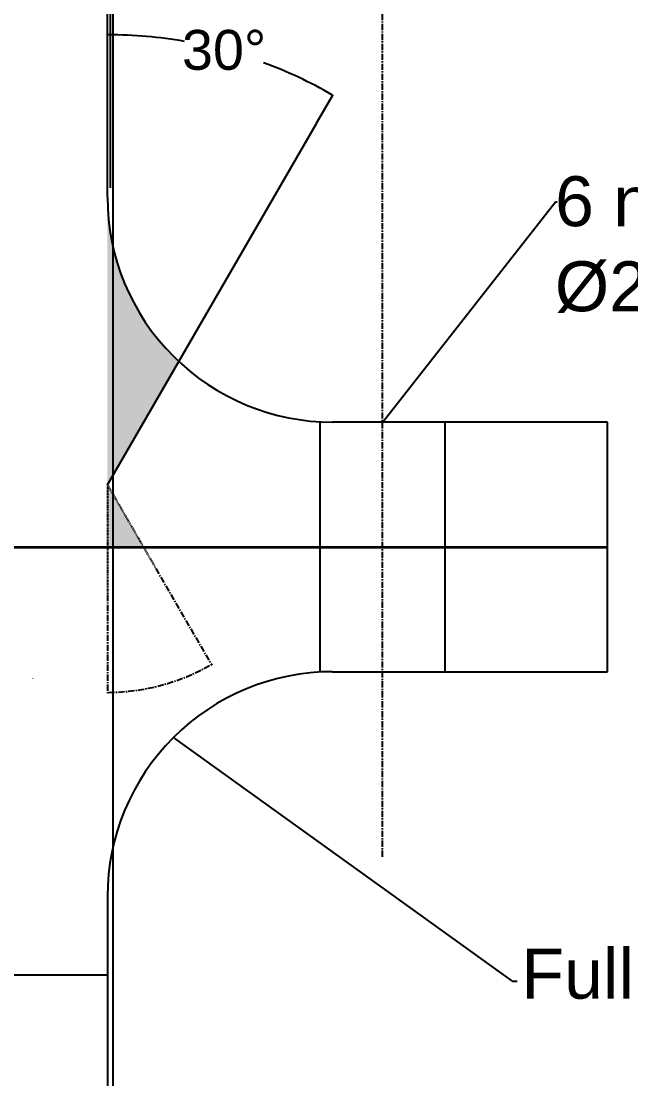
# Model space of a CAD drawing. Header units: millimetres. Extents: x 9612 to 23319, y 1863 to 14354.
# Drawn here: x 11714.1 to 11836.5, y 8379.1 to 8591.5 of the extents above; entities that cross this region are included whole.
import ezdxf

# ---------------------------------------------------------------- set-up
doc = ezdxf.new("R2010")
doc.units = ezdxf.units.MM
doc.header["$MEASUREMENT"] = 0
doc.linetypes.add('CENTER', pattern=[2, 1.25, -0.25, 0.25, -0.25])
doc.linetypes.add('HIDDEN2', pattern=[0.1875, 0.125, -0.0625])
doc.styles.get("Standard").update_dxf_attribs({"font": 'arial.ttf'})
doc.dimstyles.get("Standard").update_dxf_attribs({"dimtxt": 0.18, "dimasz": 0.18, "dimexe": 0.18, "dimexo": 0.0625, "dimgap": 0.09, "dimtad": 0, "dimtih": 1, "dimtoh": 1, "dimdec": 4, "dimzin": 0, "dimdsep": 46, "dimtxsty": 'Standard', "dimcen": 0.09, "dimadec": 0, "dimazin": 0, "dimtfac": 1, "dimtdec": 4, "dimtofl": 0, "dimtmove": 0, "dimatfit": 3, "dimfxl": 1, "dimtolj": 1, "dimtzin": 0, "dimarcsym": 0})

# ---------------------------------------------------------------- blocks, each defined once
blk = doc.blocks.new('*D96')
at = {"color": 0, "linetype": 'CENTER', "lineweight": -2, "transparency": 16777216}
for p, q in [((11741.17, 8481.55), (11752.38, 8462.13)), ((11731.46, 8476.27), (11731.46, 8456.52))]:
    blk.add_line(p, q, dxfattribs=at)
blk.add_arc((11731.46, 8498.35), 41.65, 270.2476, 299.7623, dxfattribs=at)
at = {"color": 0, "linetype": 'CENTER', "transparency": 16777216}
for points in [[(11752.12, 8462.22), (11752.15, 8462.17), (11752.29, 8462.28)], [(11731.64, 8456.67), (11731.64, 8456.73), (11731.46, 8456.7)]]:
    blk.add_solid(points, dxfattribs=at)
at = {"layer": 'Defpoints', "color": 0, "linetype": 'CENTER', "transparency": 16777216}
for p in [(11731.46, 8498.35), (11731.46, 8498.35), (11741.14, 8481.6), (11731.46, 8476.33), (11745.71, 8459.21)]:
    blk.add_point(p, dxfattribs=at)
at = {"color": 0, "linetype": 'CENTER', "transparency": 16777216, "insert": (11716.51, 8459.48), "char_height": 0.18, "attachment_point": 5}
blk.add_mtext('\\A1;30°', dxfattribs=at)
blk = doc.blocks.new('*D97')
at = {"color": 0, "linetype": 'Continuous', "lineweight": -2, "transparency": 16777216}
blk.add_line((11773.4, 8570.96), (11776.76, 8576.77), dxfattribs=at)
for start, end in [(80.1475, 89.8859), (60.1042, 69.7149)]:
    blk.add_arc((11731.46, 8498.35), 90.38, start, end, dxfattribs=at)
at = {"color": 0, "linetype": 'Continuous', "transparency": 16777216}
for points in [[(11731.64, 8588.7), (11731.64, 8588.76), (11731.46, 8588.73)], [(11776.52, 8576.73), (11776.49, 8576.68), (11776.67, 8576.62)]]:
    blk.add_solid(points, dxfattribs=at)
at = {"layer": 'Defpoints', "color": 0, "linetype": 'Continuous', "transparency": 16777216}
for p in [(11731.46, 8666.83), (11762.38, 8583.28), (11773.37, 8570.91), (11731.46, 8498.35), (11731.46, 8498.35)]:
    blk.add_point(p, dxfattribs=at)
at = {"color": 0, "linetype": 'Continuous', "transparency": 16777216, "insert": (11754.86, 8585.65), "char_height": 0.18, "attachment_point": 5}
blk.add_mtext('\\A1;{\\H44.44444x;30°}', dxfattribs=at)
blk = doc.blocks.new('*D100')
at = {"color": 0, "lineweight": -2, "transparency": 16777216}
for p, q in [((11631.11, 8415.65), (11631.11, 8399.72)), ((11731.46, 8415.65), (11731.46, 8399.72)), ((11631.29, 8399.9), (11668.02, 8399.9)), ((11731.28, 8399.9), (11694.55, 8399.9))]:
    blk.add_line(p, q, dxfattribs=at)
at = {"color": 0, "transparency": 16777216}
for points in [[(11631.29, 8399.93), (11631.29, 8399.87), (11631.11, 8399.9)], [(11731.28, 8399.93), (11731.28, 8399.87), (11731.46, 8399.9)]]:
    blk.add_solid(points, dxfattribs=at)
at = {"layer": 'Defpoints', "color": 0, "transparency": 16777216}
for p in [(11631.11, 8415.71), (11731.46, 8415.71), (11731.46, 8399.9)]:
    blk.add_point(p, dxfattribs=at)
at = {"color": 0, "transparency": 16777216, "insert": (11681.29, 8399.9), "char_height": 0.18, "attachment_point": 5}
blk.add_mtext('\\A1;{\\H44.44444x;%%C100}', dxfattribs=at)
blk = doc.blocks.new('ijkkkkkkkkk')
at = {"linetype": 'Continuous'}
h = blk.add_hatch(color=256, dxfattribs=at)
h.dxf.hatch_style = 1
edge = h.paths.add_edge_path()
edge.add_line((1155.76829, 547.09848), (1155.76829, 604.77557))
edge.add_ellipse((1110.61166, 604.77557), major_axis=(45.15663, 0), ratio=0.9996004, start_angle=313.1285448, end_angle=360, ccw=False)
edge.add_line((1141.48242, 571.83244), (1155.76829, 547.09848))
h.paths.add_polyline_path([(1155.76829, 534.55999), (1155.76829, 547.09848), (1148.52629, 534.55999)])
edge = h.paths.add_edge_path()
edge.add_line((1256.11635, 547.09848), (1270.42836, 571.8777))
edge.add_ellipse((1301.27298, 604.84528), major_axis=(-45.15663, 0), ratio=0.9996004, start_angle=360, end_angle=406.9168823, ccw=False)
edge.add_line((1256.11635, 604.84528), (1256.11635, 547.09848))
h.paths.add_polyline_path([(1256.11635, 534.55999), (1263.35835, 534.55999), (1256.11635, 547.09848)])
for p, q in [((1256.74454, 606.78155), (1256.74454, 1186.01506)), ((1257.22988, -1041.89229), (1257.22988, 739.71136))]:
    blk.add_line(p, q)
for p, q in [((1256.11635, 604.84528), (1256.11635, 685.02194)), ((1256.11635, 547.09848), (1298.02421, 619.65602)), ((1298.76428, 534.55999), (1298.76428, 559.7764)), ((1356.46442, 559.70669), (1301.27298, 559.70669)), ((1323.8513, 534.55999), (1323.8513, 559.70669)), ((1356.46442, 534.55999), (1356.46442, 559.70669)), ((1055.42022, 534.67384), (1356.46442, 534.67384)), ((1055.42022, 534.55999), (1356.46442, 534.55999)), ((1298.76428, 509.52714), (1298.76428, 534.67384)), ((1323.8513, 509.59685), (1323.8513, 534.67384)), ((1356.46442, 509.59685), (1356.46442, 534.67384)), ((1301.27298, 509.59685), (1356.46442, 509.59685)), ((1256.11635, 464.45826), (1256.11635, 389.9009))]:
    blk.add_line(p, q, dxfattribs=at)
at = {"linetype": 'CENTER'}
blk.add_line((1311.30779, 472.41801), (1311.30779, 659.28133), dxfattribs=at)
at = {"linetype": 'ByBlock', "lineweight": -2}
for p, q in [((1311.41928, 559.84875), (1345.99646, 603.90559)), ((1345.99646, 603.90559), (1346.35771, 603.90559)), ((1269.48904, 496.27061), (1337.31261, 447.48676)), ((1337.31261, 447.48676), (1338.31609, 447.48676))]:
    blk.add_line(p, q, dxfattribs=at)
at = {"linetype": 'HIDDEN2'}
for q in [(1265.79197, 530.34652), (1256.11635, 525.0746)]:
    blk.add_line((1256.11635, 547.09848), q, dxfattribs=at)
at = {"linetype": 'Continuous'}
for centre, major_axis, start_param, end_param in [((1301.27298, 604.84528), (-45.15663, 0), 0, 1.570796327), ((1301.27298, 464.45826), (45.15663, 0), 1.570796327, 3.141592654)]:
    blk.add_ellipse(centre, major_axis=major_axis, ratio=0.9996004, start_param=start_param, end_param=end_param, dxfattribs=at)
blk.add_solid([(1311.44296, 559.83017), (1311.30779, 559.70669), (1311.39559, 559.86732)])
at = {"linetype": 'HIDDEN2'}
blk.add_solid([(1269.47145, 496.24618), (1269.34242, 496.37606), (1269.50662, 496.29503)], dxfattribs=at)
at = {"width": 1.0004}
for s, p in [('6 nos. hole to suit', (1345.92096, 599.05098)), ('Ø25 fitted Bolt', (1345.87989, 581.96351)), ('Full Penetration Welding', (1339.17309, 443.94588))]:
    blk.add_text(s, height=10.0307966, dxfattribs=at).set_placement(p)
at = {"linetype": 'Continuous'}
dim = blk.add_angular_dim_2l(base=(1287.03805, 632.02467), line1=((1256.11635, 547.09848), (1256.11635, 715.57759)), line2=((1256.11635, 547.09848), (1298.02421, 619.65602)), text='{\\H44.44444x;<>}', dimstyle='Standard', dxfattribs=at)
dim.commit()
dim.dimension.update_dxf_attribs({"geometry": '*D97', "text_midpoint": (1279.51606, 634.39718), "insert": (-10475.34511, -7951.25402)})
at = {"linetype": 'CENTER'}
dim = blk.add_angular_dim_2l(base=(1270.36652, 507.96052), line1=((1256.11635, 547.09848), (1265.79197, 530.34652)), line2=((1256.11635, 547.09848), (1256.11635, 525.0746)), dimstyle='Standard', dxfattribs=at)
dim.commit()
dim.dimension.update_dxf_attribs({"geometry": '*D96', "text_midpoint": (1241.16668, 508.22233), "dimtype": 130, "insert": (-10475.34511, -7951.25402)})
dim = blk.add_linear_dim(base=(1256.11635, 448.64432), p1=(1155.76829, 464.45826), p2=(1256.11635, 464.45826), text='{\\H44.44444x;%%C100}', dimstyle='Standard')
dim.commit()
dim.dimension.update_dxf_attribs({"geometry": '*D100', "text_midpoint": (1205.94232, 448.64432), "insert": (-10475.34511, -7951.25402)})

msp = doc.modelspace()

# ---------------------------------------------------------------- block references
msp.add_blockref('ijkkkkkkkkk', (10475.34511, 7951.25402))

doc.saveas('drawing.dxf')
